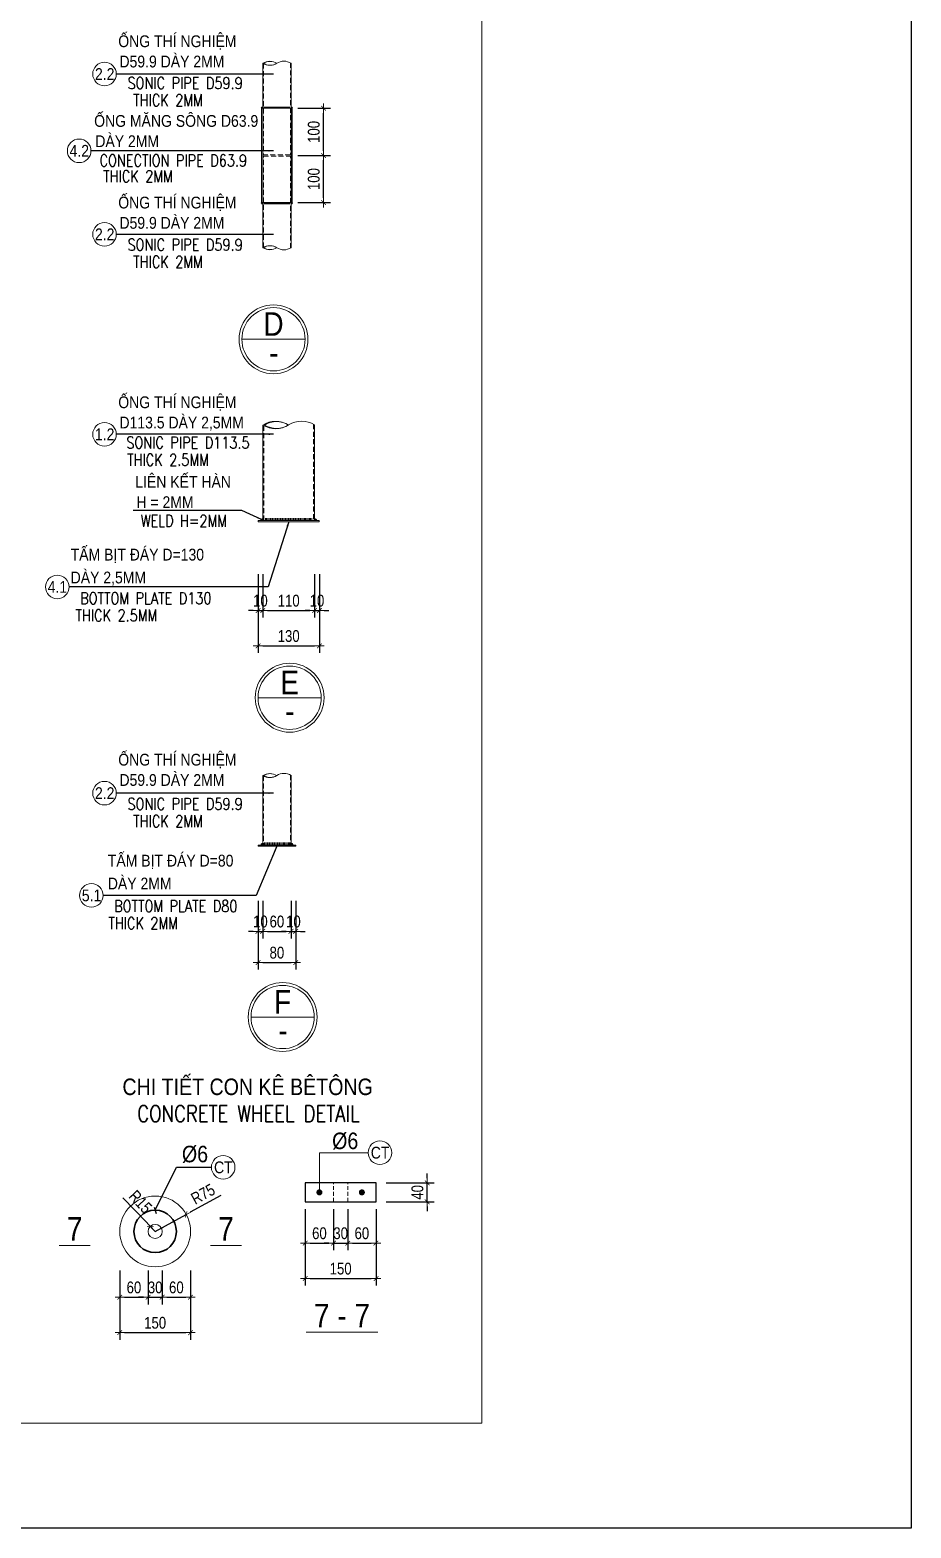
# Model space of a CAD drawing. Header units: millimetres. Extents: x -2123450 to -961021, y -260876 to 649159.
# Drawn here: x -1600025 to -1571995, y 211502 to 259140 of the extents above; entities that cross this region are included whole.
import ezdxf
from ezdxf.enums import TextEntityAlignment as Align

# ---------------------------------------------------------------- set-up
doc = ezdxf.new("R2010")
doc.units = ezdxf.units.MM
doc.header["$LTSCALE"] = 1000
doc.header["$MEASUREMENT"] = 0
doc.header["$PDMODE"] = 66
doc.linetypes.add('HIDDEN', pattern=[0.375, 0.25, -0.125])
doc.linetypes.add('HIDDEN2', pattern=[4.7625, 3.175, -1.5875])
doc.layers.get('DEFPOINTS').update_dxf_attribs({"linetype": 'CONTINUOUS'})
doc.layers.add('03BORER', color=3, linetype='CONTINUOUS')
doc.layers.add('TEXT', color=7, linetype='CONTINUOUS')
for name, color, linetype, lineweight in [('NDC_S_BREAK-LINE', 1, 'CONTINUOUS', 15), ('NDC_S_CONTINUOUS', 3, 'CONTINUOUS', 20), ('NDC_S_DIM', 1, 'CONTINUOUS', 9), ('NDC_S_FOUNDATION NAME', 7, 'CONTINUOUS', 20), ('NDC_S_HATCH MATERIAL', 8, 'CONTINUOUS', 13), ('NDC_S_HIDDEN', 9, 'HIDDEN2', 20), ('NDC_S_LEADER', 1, 'CONTINUOUS', 9), ('NDC_S_REBAR', 4, 'CONTINUOUS', 35), ('NDC_S_REBAR NO.', 7, 'CONTINUOUS', 20), ('NDC_S_REBAR NO. BOX', 1, 'CONTINUOUS', 9), ('NDC_S_REBAR SECTION', 6, 'CONTINUOUS', 25), ('NDC_S_VN TITLE', 6, 'CONTINUOUS', 9)]:
    doc.layers.add(name, color=color, linetype=linetype, lineweight=lineweight)
doc.styles.add('NDC_ARIAL', font='arial.ttf', dxfattribs={"width": 0.8})
doc.styles.get("Standard").update_dxf_attribs({"font": 'romans.shx', "bigfont": 'vns.shx'})
doc.dimstyles.new('NDC_1-150(10)', dxfattribs={"dimscale": 150, "dimtxt": 2.5, "dimasz": 1, "dimexe": 1.5, "dimexo": 0, "dimgap": 0.8, "dimtad": 1, "dimdec": 0, "dimlfac": 0.066667, "dimdsep": 46, "dimtxsty": 'NDC_ARIAL', "dimblk": 'DIMMARK', "dimcen": 49999.938995, "dimdle": 1.5, "dimclrd": 1, "dimclre": 1, "dimclrt": 3, "dimadec": 0, "dimazin": 0, "dimtfac": 1, "dimtdec": 0, "dimtix": 1, "dimtmove": 2, "dimatfit": 3, "dimfxl": 1, "dimarcsym": 0})

# ---------------------------------------------------------------- blocks, each defined once
blk = doc.blocks.new('*U2055')
at = {"layer": 'NDC_S_HATCH MATERIAL'}
blk.add_line((0, 23), (0, -23), dxfattribs=at)
blk = doc.blocks.new('*U2049')
at = {"layer": 'NDC_S_HATCH MATERIAL', "color": 0, "linetype": 'ByBlock', "lineweight": -2, "transparency": 16777216}
for p in [(0, 0), (22, 0), (44, 0), (65, 0), (87, 0), (109, 0), (131, 0), (153, 0), (175, 0), (196, 0), (218, 0), (240, 0), (262, 0), (284, 0), (305, 0), (327, 0), (349, 0), (371, 0), (393, 0), (415, 0), (436, 0), (458, 0), (480, 0), (502, 0), (524, 0), (545, 0), (567, 0), (589, 0), (611, 0), (633, 0), (655, 0), (676, 0), (698, 0), (720, 0), (742, 0), (764, 0), (785, 0), (807, 0)]:
    blk.add_blockref('*U2055', p, dxfattribs=at)
blk = doc.blocks.new('*U2057')
at = {"layer": 'NDC_S_HATCH MATERIAL'}
blk.add_line((0, 23), (0, -23), dxfattribs=at)
blk = doc.blocks.new('*U2056')
at = {"layer": 'NDC_S_HATCH MATERIAL', "color": 0, "linetype": 'ByBlock', "lineweight": -2, "transparency": 16777216}
for p in [(0, 0), (22, 0), (44, 0), (65, 0), (87, 0), (109, 0), (131, 0), (153, 0), (175, 0), (196, 0), (218, 0), (240, 0), (262, 0), (284, 0), (305, 0), (327, 0), (349, 0), (371, 0), (393, 0), (415, 0), (436, 0), (458, 0), (480, 0), (502, 0), (524, 0), (545, 0), (567, 0), (589, 0), (611, 0), (633, 0), (655, 0), (676, 0), (698, 0), (720, 0), (742, 0), (764, 0), (785, 0), (807, 0)]:
    blk.add_blockref('*U2057', p, dxfattribs=at)
blk = doc.blocks.new('DIMMARK')
at = {"layer": 'NDC_S_DIM', "color": 1}
blk.add_line((-1.5, 0), (1, 0), dxfattribs=at)
at = {"layer": 'NDC_S_DIM', "color": 2, "const_width": 0.15}
blk.add_lwpolyline([(-0.5, -0.5), (0.5, 0.5)], dxfattribs=at)
blk = doc.blocks.new('*D2114')
at = {"layer": 'DEFPOINTS', "color": 0, "transparency": 16777216}
for p in [(-1591507, 255148), (-1590684, 255148), (-1591507, 253648)]:
    blk.add_point(p, dxfattribs=at)
at = {"layer": 'NDC_S_DIM', "color": 1, "lineweight": -2, "transparency": 16777216}
for p, q in [((-1591507, 255148), (-1590459, 255148)), ((-1590684, 253798), (-1590684, 254998)), ((-1591507, 253648), (-1590459, 253648))]:
    blk.add_line(p, q, dxfattribs=at)
at = {"layer": 'NDC_S_DIM', "color": 1, "lineweight": -2, "transparency": 16777216, "xscale": 150, "yscale": 150, "zscale": 150}
for p, rotation in [((-1590684, 255148), 90), ((-1590684, 253648), 270)]:
    blk.add_blockref('DIMMARK', p, dxfattribs=dict(at, rotation=rotation))
at = {"layer": 'NDC_S_DIM', "color": 3, "transparency": 16777216, "insert": (-1590995, 254398), "char_height": 375, "attachment_point": 5, "rotation": 90, "style": 'NDC_ARIAL'}
blk.add_mtext('100', dxfattribs=at)
blk = doc.blocks.new('*D2115')
at = {"layer": 'DEFPOINTS', "color": 0, "transparency": 16777216}
for p in [(-1591507, 256648), (-1590684, 256648), (-1591507, 255148)]:
    blk.add_point(p, dxfattribs=at)
at = {"layer": 'NDC_S_DIM', "color": 1, "lineweight": -2, "transparency": 16777216}
for p, q in [((-1591507, 256648), (-1590459, 256648)), ((-1590684, 255298), (-1590684, 256498)), ((-1591507, 255148), (-1590459, 255148))]:
    blk.add_line(p, q, dxfattribs=at)
at = {"layer": 'NDC_S_DIM', "color": 1, "lineweight": -2, "transparency": 16777216, "xscale": 150, "yscale": 150, "zscale": 150}
for p, rotation in [((-1590684, 256648), 90), ((-1590684, 255148), 270)]:
    blk.add_blockref('DIMMARK', p, dxfattribs=dict(at, rotation=rotation))
at = {"layer": 'NDC_S_DIM', "color": 3, "transparency": 16777216, "insert": (-1590995, 255898), "char_height": 375, "attachment_point": 5, "rotation": 90, "style": 'NDC_ARIAL'}
blk.add_mtext('100', dxfattribs=at)
blk = doc.blocks.new('*U2059')
at = {"layer": 'NDC_S_HATCH MATERIAL'}
blk.add_line((0, 42), (0, -42), dxfattribs=at)
blk = doc.blocks.new('*U2058')
at = {"layer": 'NDC_S_HATCH MATERIAL', "color": 0, "linetype": 'ByBlock', "lineweight": -2, "transparency": 16777216}
for p in [(0, 0), (40, 0), (80, 0), (120, 0), (160, 0), (200, 0), (240, 0), (280, 0), (320, 0), (360, 0), (400, 0), (440, 0), (480, 0), (520, 0), (560, 0), (600, 0), (640, 0), (680, 0), (720, 0), (760, 0), (800, 0), (840, 0), (880, 0), (920, 0), (960, 0), (1000, 0), (1040, 0), (1080, 0), (1120, 0), (1160, 0), (1200, 0), (1240, 0), (1280, 0), (1320, 0), (1360, 0), (1400, 0), (1440, 0), (1480, 0)]:
    blk.add_blockref('*U2059', p, dxfattribs=at)
blk = doc.blocks.new('*D2116')
at = {"layer": 'DEFPOINTS', "color": 0, "transparency": 16777216}
for p in [(-1592769, 241830), (-1592619, 241830), (-1592619, 240679)]:
    blk.add_point(p, dxfattribs=at)
at = {"layer": 'NDC_S_DIM', "color": 1, "lineweight": -2, "transparency": 16777216}
for p, q in [((-1592769, 241830), (-1592769, 240454)), ((-1592619, 241830), (-1592619, 240454)), ((-1592919, 240679), (-1593069, 240679)), ((-1592769, 240679), (-1592619, 240679)), ((-1592469, 240679), (-1592319, 240679))]:
    blk.add_line(p, q, dxfattribs=at)
at = {"layer": 'NDC_S_DIM', "color": 1, "lineweight": -2, "transparency": 16777216, "xscale": 150, "yscale": 150, "zscale": 150}
blk.add_blockref('DIMMARK', (-1592769, 240679), dxfattribs=at)
at = {"layer": 'NDC_S_DIM', "color": 1, "lineweight": -2, "transparency": 16777216, "xscale": 150, "yscale": 150, "zscale": 150, "rotation": 180}
blk.add_blockref('DIMMARK', (-1592619, 240679), dxfattribs=at)
at = {"layer": 'NDC_S_DIM', "color": 3, "transparency": 16777216, "insert": (-1592694, 240990), "char_height": 375, "attachment_point": 5, "style": 'NDC_ARIAL'}
blk.add_mtext('10', dxfattribs=at)
blk = doc.blocks.new('*D2117')
at = {"layer": 'DEFPOINTS', "color": 0, "transparency": 16777216}
for p in [(-1592619, 241830), (-1590969, 241830), (-1590969, 240679)]:
    blk.add_point(p, dxfattribs=at)
at = {"layer": 'NDC_S_DIM', "color": 1, "lineweight": -2, "transparency": 16777216}
for p, q in [((-1592619, 241830), (-1592619, 240454)), ((-1590969, 241830), (-1590969, 240454)), ((-1592469, 240679), (-1591119, 240679))]:
    blk.add_line(p, q, dxfattribs=at)
at = {"layer": 'NDC_S_DIM', "color": 1, "lineweight": -2, "transparency": 16777216, "xscale": 150, "yscale": 150, "zscale": 150, "rotation": 180}
blk.add_blockref('DIMMARK', (-1592619, 240679), dxfattribs=at)
at = {"layer": 'NDC_S_DIM', "color": 1, "lineweight": -2, "transparency": 16777216, "xscale": 150, "yscale": 150, "zscale": 150}
blk.add_blockref('DIMMARK', (-1590969, 240679), dxfattribs=at)
at = {"layer": 'NDC_S_DIM', "color": 3, "transparency": 16777216, "insert": (-1591794, 240990), "char_height": 375, "attachment_point": 5, "style": 'NDC_ARIAL'}
blk.add_mtext('110', dxfattribs=at)
blk = doc.blocks.new('*D2118')
at = {"layer": 'DEFPOINTS', "color": 0, "transparency": 16777216}
for p in [(-1590969, 241830), (-1590819, 241830), (-1590819, 240679)]:
    blk.add_point(p, dxfattribs=at)
at = {"layer": 'NDC_S_DIM', "color": 1, "lineweight": -2, "transparency": 16777216}
for p, q in [((-1590969, 241830), (-1590969, 240454)), ((-1590819, 241830), (-1590819, 240454)), ((-1591119, 240679), (-1591269, 240679)), ((-1590969, 240679), (-1590819, 240679)), ((-1590669, 240679), (-1590519, 240679))]:
    blk.add_line(p, q, dxfattribs=at)
at = {"layer": 'NDC_S_DIM', "color": 1, "lineweight": -2, "transparency": 16777216, "xscale": 150, "yscale": 150, "zscale": 150}
blk.add_blockref('DIMMARK', (-1590969, 240679), dxfattribs=at)
at = {"layer": 'NDC_S_DIM', "color": 1, "lineweight": -2, "transparency": 16777216, "xscale": 150, "yscale": 150, "zscale": 150, "rotation": 180}
blk.add_blockref('DIMMARK', (-1590819, 240679), dxfattribs=at)
at = {"layer": 'NDC_S_DIM', "color": 3, "transparency": 16777216, "insert": (-1590894, 240990), "char_height": 375, "attachment_point": 5, "style": 'NDC_ARIAL'}
blk.add_mtext('10', dxfattribs=at)
blk = doc.blocks.new('*D2119')
at = {"layer": 'DEFPOINTS', "color": 0, "transparency": 16777216}
for p in [(-1592769, 241830), (-1590819, 241830), (-1590819, 239554)]:
    blk.add_point(p, dxfattribs=at)
at = {"layer": 'NDC_S_DIM', "color": 1, "lineweight": -2, "transparency": 16777216}
for p, q in [((-1592769, 241830), (-1592769, 239329)), ((-1590819, 241830), (-1590819, 239329)), ((-1592619, 239554), (-1590969, 239554))]:
    blk.add_line(p, q, dxfattribs=at)
at = {"layer": 'NDC_S_DIM', "color": 1, "lineweight": -2, "transparency": 16777216, "xscale": 150, "yscale": 150, "zscale": 150, "rotation": 180}
blk.add_blockref('DIMMARK', (-1592769, 239554), dxfattribs=at)
at = {"layer": 'NDC_S_DIM', "color": 1, "lineweight": -2, "transparency": 16777216, "xscale": 150, "yscale": 150, "zscale": 150}
blk.add_blockref('DIMMARK', (-1590819, 239554), dxfattribs=at)
at = {"layer": 'NDC_S_DIM', "color": 3, "transparency": 16777216, "insert": (-1591794, 239866), "char_height": 375, "attachment_point": 5, "style": 'NDC_ARIAL'}
blk.add_mtext('130', dxfattribs=at)
blk = doc.blocks.new('*U2061')
at = {"layer": 'NDC_S_HATCH MATERIAL'}
blk.add_line((0, 42), (0, -42), dxfattribs=at)
blk = doc.blocks.new('*U2060')
at = {"layer": 'NDC_S_HATCH MATERIAL', "color": 0, "linetype": 'ByBlock', "lineweight": -2, "transparency": 16777216}
for p in [(0, 0), (40, 0), (80, 0), (120, 0), (160, 0), (200, 0), (240, 0), (280, 0), (320, 0), (360, 0), (400, 0), (440, 0), (480, 0), (520, 0), (560, 0), (600, 0), (640, 0), (680, 0), (720, 0), (760, 0), (800, 0)]:
    blk.add_blockref('*U2061', p, dxfattribs=at)
blk = doc.blocks.new('*D2093')
at = {"layer": 'DEFPOINTS', "color": 0, "transparency": 16777216}
for p in [(-1592769, 231450), (-1592619, 231450), (-1592619, 230475)]:
    blk.add_point(p, dxfattribs=at)
at = {"layer": 'NDC_S_DIM', "color": 1, "lineweight": -2, "transparency": 16777216}
for p, q in [((-1592769, 231450), (-1592769, 230250)), ((-1592619, 231450), (-1592619, 230250)), ((-1592919, 230475), (-1593069, 230475)), ((-1592769, 230475), (-1592619, 230475)), ((-1592469, 230475), (-1592319, 230475))]:
    blk.add_line(p, q, dxfattribs=at)
at = {"layer": 'NDC_S_DIM', "color": 1, "lineweight": -2, "transparency": 16777216, "xscale": 150, "yscale": 150, "zscale": 150}
blk.add_blockref('DIMMARK', (-1592769, 230475), dxfattribs=at)
at = {"layer": 'NDC_S_DIM', "color": 1, "lineweight": -2, "transparency": 16777216, "xscale": 150, "yscale": 150, "zscale": 150, "rotation": 180}
blk.add_blockref('DIMMARK', (-1592619, 230475), dxfattribs=at)
at = {"layer": 'NDC_S_DIM', "color": 3, "transparency": 16777216, "insert": (-1592694, 230786), "char_height": 375, "attachment_point": 5, "style": 'NDC_ARIAL'}
blk.add_mtext('10', dxfattribs=at)
blk = doc.blocks.new('*D2094')
at = {"layer": 'DEFPOINTS', "color": 0, "transparency": 16777216}
for p in [(-1592619, 231450), (-1591719, 231450), (-1591719, 230475)]:
    blk.add_point(p, dxfattribs=at)
at = {"layer": 'NDC_S_DIM', "color": 1, "lineweight": -2, "transparency": 16777216}
for p, q in [((-1592619, 231450), (-1592619, 230250)), ((-1591719, 231450), (-1591719, 230250)), ((-1592469, 230475), (-1591869, 230475))]:
    blk.add_line(p, q, dxfattribs=at)
at = {"layer": 'NDC_S_DIM', "color": 1, "lineweight": -2, "transparency": 16777216, "xscale": 150, "yscale": 150, "zscale": 150, "rotation": 180}
blk.add_blockref('DIMMARK', (-1592619, 230475), dxfattribs=at)
at = {"layer": 'NDC_S_DIM', "color": 1, "lineweight": -2, "transparency": 16777216, "xscale": 150, "yscale": 150, "zscale": 150}
blk.add_blockref('DIMMARK', (-1591719, 230475), dxfattribs=at)
at = {"layer": 'NDC_S_DIM', "color": 3, "transparency": 16777216, "insert": (-1592169, 230786), "char_height": 375, "attachment_point": 5, "style": 'NDC_ARIAL'}
blk.add_mtext('60', dxfattribs=at)
blk = doc.blocks.new('*D2095')
at = {"layer": 'DEFPOINTS', "color": 0, "transparency": 16777216}
for p in [(-1591719, 231450), (-1591569, 231450), (-1591569, 230475)]:
    blk.add_point(p, dxfattribs=at)
at = {"layer": 'NDC_S_DIM', "color": 1, "lineweight": -2, "transparency": 16777216}
for p, q in [((-1591719, 231450), (-1591719, 230250)), ((-1591569, 231450), (-1591569, 230250)), ((-1591869, 230475), (-1592019, 230475)), ((-1591719, 230475), (-1591569, 230475)), ((-1591419, 230475), (-1591269, 230475))]:
    blk.add_line(p, q, dxfattribs=at)
at = {"layer": 'NDC_S_DIM', "color": 1, "lineweight": -2, "transparency": 16777216, "xscale": 150, "yscale": 150, "zscale": 150}
blk.add_blockref('DIMMARK', (-1591719, 230475), dxfattribs=at)
at = {"layer": 'NDC_S_DIM', "color": 1, "lineweight": -2, "transparency": 16777216, "xscale": 150, "yscale": 150, "zscale": 150, "rotation": 180}
blk.add_blockref('DIMMARK', (-1591569, 230475), dxfattribs=at)
at = {"layer": 'NDC_S_DIM', "color": 3, "transparency": 16777216, "insert": (-1591644, 230786), "char_height": 375, "attachment_point": 5, "style": 'NDC_ARIAL'}
blk.add_mtext('10', dxfattribs=at)
blk = doc.blocks.new('*D2096')
at = {"layer": 'DEFPOINTS', "color": 0, "transparency": 16777216}
for p in [(-1592769, 231450), (-1591569, 231450), (-1591569, 229484)]:
    blk.add_point(p, dxfattribs=at)
at = {"layer": 'NDC_S_DIM', "color": 1, "lineweight": -2, "transparency": 16777216}
for p, q in [((-1592769, 231450), (-1592769, 229259)), ((-1591569, 231450), (-1591569, 229259)), ((-1592619, 229484), (-1591719, 229484))]:
    blk.add_line(p, q, dxfattribs=at)
at = {"layer": 'NDC_S_DIM', "color": 1, "lineweight": -2, "transparency": 16777216, "xscale": 150, "yscale": 150, "zscale": 150, "rotation": 180}
blk.add_blockref('DIMMARK', (-1592769, 229484), dxfattribs=at)
at = {"layer": 'NDC_S_DIM', "color": 1, "lineweight": -2, "transparency": 16777216, "xscale": 150, "yscale": 150, "zscale": 150}
blk.add_blockref('DIMMARK', (-1591569, 229484), dxfattribs=at)
at = {"layer": 'NDC_S_DIM', "color": 3, "transparency": 16777216, "insert": (-1592169, 229796), "char_height": 375, "attachment_point": 5, "style": 'NDC_ARIAL'}
blk.add_mtext('80', dxfattribs=at)
blk = doc.blocks.new('CON KE')
at = {"layer": 'NDC_S_CONTINUOUS'}
for radius in [225, 45]:
    blk.add_circle((-285322.3, 378613.7), radius, dxfattribs=at)
blk = doc.blocks.new('*D2097')
at = {"layer": 'DEFPOINTS', "color": 0, "transparency": 16777216}
for p in [(-1591266, 221645), (-1590366, 221645), (-1590366, 220562)]:
    blk.add_point(p, dxfattribs=at)
at = {"layer": 'NDC_S_DIM', "color": 1, "lineweight": -2, "transparency": 16777216}
for p, q in [((-1591266, 221645), (-1591266, 220337)), ((-1590366, 221645), (-1590366, 220337)), ((-1591116, 220562), (-1590516, 220562))]:
    blk.add_line(p, q, dxfattribs=at)
at = {"layer": 'NDC_S_DIM', "color": 1, "lineweight": -2, "transparency": 16777216, "xscale": 150, "yscale": 150, "zscale": 150, "rotation": 180}
blk.add_blockref('DIMMARK', (-1591266, 220562), dxfattribs=at)
at = {"layer": 'NDC_S_DIM', "color": 1, "lineweight": -2, "transparency": 16777216, "xscale": 150, "yscale": 150, "zscale": 150}
blk.add_blockref('DIMMARK', (-1590366, 220562), dxfattribs=at)
at = {"layer": 'NDC_S_DIM', "color": 3, "transparency": 16777216, "insert": (-1590816, 220874), "char_height": 375, "attachment_point": 5, "style": 'NDC_ARIAL'}
blk.add_mtext('60', dxfattribs=at)
blk = doc.blocks.new('*D2098')
at = {"layer": 'DEFPOINTS', "color": 0, "transparency": 16777216}
for p in [(-1590366, 221645), (-1589916, 221645), (-1589916, 220562)]:
    blk.add_point(p, dxfattribs=at)
at = {"layer": 'NDC_S_DIM', "color": 1, "lineweight": -2, "transparency": 16777216}
for p, q in [((-1590366, 221645), (-1590366, 220337)), ((-1589916, 221645), (-1589916, 220337)), ((-1590516, 220562), (-1590666, 220562)), ((-1590366, 220562), (-1589916, 220562)), ((-1589766, 220562), (-1589616, 220562))]:
    blk.add_line(p, q, dxfattribs=at)
at = {"layer": 'NDC_S_DIM', "color": 1, "lineweight": -2, "transparency": 16777216, "xscale": 150, "yscale": 150, "zscale": 150}
blk.add_blockref('DIMMARK', (-1590366, 220562), dxfattribs=at)
at = {"layer": 'NDC_S_DIM', "color": 1, "lineweight": -2, "transparency": 16777216, "xscale": 150, "yscale": 150, "zscale": 150, "rotation": 180}
blk.add_blockref('DIMMARK', (-1589916, 220562), dxfattribs=at)
at = {"layer": 'NDC_S_DIM', "color": 3, "transparency": 16777216, "insert": (-1590141, 220874), "char_height": 375, "attachment_point": 5, "style": 'NDC_ARIAL'}
blk.add_mtext('30', dxfattribs=at)
blk = doc.blocks.new('*D2099')
at = {"layer": 'DEFPOINTS', "color": 0, "transparency": 16777216}
for p in [(-1589916, 221645), (-1589016, 221645), (-1589016, 220562)]:
    blk.add_point(p, dxfattribs=at)
at = {"layer": 'NDC_S_DIM', "color": 1, "lineweight": -2, "transparency": 16777216}
for p, q in [((-1589916, 221645), (-1589916, 220337)), ((-1589016, 221645), (-1589016, 220337)), ((-1589766, 220562), (-1589166, 220562))]:
    blk.add_line(p, q, dxfattribs=at)
at = {"layer": 'NDC_S_DIM', "color": 1, "lineweight": -2, "transparency": 16777216, "xscale": 150, "yscale": 150, "zscale": 150, "rotation": 180}
blk.add_blockref('DIMMARK', (-1589916, 220562), dxfattribs=at)
at = {"layer": 'NDC_S_DIM', "color": 1, "lineweight": -2, "transparency": 16777216, "xscale": 150, "yscale": 150, "zscale": 150}
blk.add_blockref('DIMMARK', (-1589016, 220562), dxfattribs=at)
at = {"layer": 'NDC_S_DIM', "color": 3, "transparency": 16777216, "insert": (-1589466, 220874), "char_height": 375, "attachment_point": 5, "style": 'NDC_ARIAL'}
blk.add_mtext('60', dxfattribs=at)
blk = doc.blocks.new('*D2100')
at = {"layer": 'DEFPOINTS', "color": 0, "transparency": 16777216}
for p in [(-1591266, 221645), (-1589016, 221645), (-1589016, 219437)]:
    blk.add_point(p, dxfattribs=at)
at = {"layer": 'NDC_S_DIM', "color": 1, "lineweight": -2, "transparency": 16777216}
for p, q in [((-1591266, 221645), (-1591266, 219212)), ((-1589016, 221645), (-1589016, 219212)), ((-1591116, 219437), (-1589166, 219437))]:
    blk.add_line(p, q, dxfattribs=at)
at = {"layer": 'NDC_S_DIM', "color": 1, "lineweight": -2, "transparency": 16777216, "xscale": 150, "yscale": 150, "zscale": 150, "rotation": 180}
blk.add_blockref('DIMMARK', (-1591266, 219437), dxfattribs=at)
at = {"layer": 'NDC_S_DIM', "color": 1, "lineweight": -2, "transparency": 16777216, "xscale": 150, "yscale": 150, "zscale": 150}
blk.add_blockref('DIMMARK', (-1589016, 219437), dxfattribs=at)
at = {"layer": 'NDC_S_DIM', "color": 3, "transparency": 16777216, "insert": (-1590141, 219749), "char_height": 375, "attachment_point": 5, "style": 'NDC_ARIAL'}
blk.add_mtext('150', dxfattribs=at)
blk = doc.blocks.new('*D2101')
at = {"layer": 'DEFPOINTS', "color": 0, "transparency": 16777216}
for p in [(-1588696, 222476), (-1587386, 222476), (-1588696, 221876)]:
    blk.add_point(p, dxfattribs=at)
at = {"layer": 'NDC_S_DIM', "color": 1, "lineweight": -2, "transparency": 16777216}
for p, q in [((-1588696, 222476), (-1587161, 222476)), ((-1587386, 222626), (-1587386, 222776)), ((-1587386, 221876), (-1587386, 222476)), ((-1588696, 221876), (-1587161, 221876)), ((-1587386, 221726), (-1587386, 221576))]:
    blk.add_line(p, q, dxfattribs=at)
at = {"layer": 'NDC_S_DIM', "color": 1, "lineweight": -2, "transparency": 16777216, "xscale": 150, "yscale": 150, "zscale": 150}
for p, rotation in [((-1587386, 222476), 270), ((-1587386, 221876), 90)]:
    blk.add_blockref('DIMMARK', p, dxfattribs=dict(at, rotation=rotation))
at = {"layer": 'NDC_S_DIM', "color": 3, "transparency": 16777216, "insert": (-1587697, 222176), "char_height": 375, "attachment_point": 5, "rotation": 90, "style": 'NDC_ARIAL'}
blk.add_mtext('40', dxfattribs=at)
blk = doc.blocks.new('*D2102')
at = {"layer": 'DEFPOINTS', "color": 0, "transparency": 16777216}
for p in [(-1597167, 219693), (-1596267, 219693), (-1596267, 218840)]:
    blk.add_point(p, dxfattribs=at)
at = {"layer": 'NDC_S_DIM', "color": 1, "lineweight": -2, "transparency": 16777216}
for p, q in [((-1597167, 219693), (-1597167, 218615)), ((-1596267, 219693), (-1596267, 218615)), ((-1597017, 218840), (-1596417, 218840))]:
    blk.add_line(p, q, dxfattribs=at)
at = {"layer": 'NDC_S_DIM', "color": 1, "lineweight": -2, "transparency": 16777216, "xscale": 150, "yscale": 150, "zscale": 150, "rotation": 180}
blk.add_blockref('DIMMARK', (-1597167, 218840), dxfattribs=at)
at = {"layer": 'NDC_S_DIM', "color": 1, "lineweight": -2, "transparency": 16777216, "xscale": 150, "yscale": 150, "zscale": 150}
blk.add_blockref('DIMMARK', (-1596267, 218840), dxfattribs=at)
at = {"layer": 'NDC_S_DIM', "color": 3, "transparency": 16777216, "insert": (-1596717, 219151), "char_height": 375, "attachment_point": 5, "style": 'NDC_ARIAL'}
blk.add_mtext('60', dxfattribs=at)
blk = doc.blocks.new('*D2103')
at = {"layer": 'DEFPOINTS', "color": 0, "transparency": 16777216}
for p in [(-1596267, 219693), (-1595817, 219693), (-1595817, 218840)]:
    blk.add_point(p, dxfattribs=at)
at = {"layer": 'NDC_S_DIM', "color": 1, "lineweight": -2, "transparency": 16777216}
for p, q in [((-1596267, 219693), (-1596267, 218615)), ((-1595817, 219693), (-1595817, 218615)), ((-1596417, 218840), (-1596567, 218840)), ((-1596267, 218840), (-1595817, 218840)), ((-1595667, 218840), (-1595517, 218840))]:
    blk.add_line(p, q, dxfattribs=at)
at = {"layer": 'NDC_S_DIM', "color": 1, "lineweight": -2, "transparency": 16777216, "xscale": 150, "yscale": 150, "zscale": 150}
blk.add_blockref('DIMMARK', (-1596267, 218840), dxfattribs=at)
at = {"layer": 'NDC_S_DIM', "color": 1, "lineweight": -2, "transparency": 16777216, "xscale": 150, "yscale": 150, "zscale": 150, "rotation": 180}
blk.add_blockref('DIMMARK', (-1595817, 218840), dxfattribs=at)
at = {"layer": 'NDC_S_DIM', "color": 3, "transparency": 16777216, "insert": (-1596042, 219151), "char_height": 375, "attachment_point": 5, "style": 'NDC_ARIAL'}
blk.add_mtext('30', dxfattribs=at)
blk = doc.blocks.new('*D2104')
at = {"layer": 'DEFPOINTS', "color": 0, "transparency": 16777216}
for p in [(-1595817, 219693), (-1594917, 219693), (-1594917, 218840)]:
    blk.add_point(p, dxfattribs=at)
at = {"layer": 'NDC_S_DIM', "color": 1, "lineweight": -2, "transparency": 16777216}
for p, q in [((-1595817, 219693), (-1595817, 218615)), ((-1594917, 219693), (-1594917, 218615)), ((-1595667, 218840), (-1595067, 218840))]:
    blk.add_line(p, q, dxfattribs=at)
at = {"layer": 'NDC_S_DIM', "color": 1, "lineweight": -2, "transparency": 16777216, "xscale": 150, "yscale": 150, "zscale": 150, "rotation": 180}
blk.add_blockref('DIMMARK', (-1595817, 218840), dxfattribs=at)
at = {"layer": 'NDC_S_DIM', "color": 1, "lineweight": -2, "transparency": 16777216, "xscale": 150, "yscale": 150, "zscale": 150}
blk.add_blockref('DIMMARK', (-1594917, 218840), dxfattribs=at)
at = {"layer": 'NDC_S_DIM', "color": 3, "transparency": 16777216, "insert": (-1595367, 219151), "char_height": 375, "attachment_point": 5, "style": 'NDC_ARIAL'}
blk.add_mtext('60', dxfattribs=at)
blk = doc.blocks.new('*D2105')
at = {"layer": 'DEFPOINTS', "color": 0, "transparency": 16777216}
for p in [(-1597167, 219693), (-1594917, 219693), (-1594917, 217715)]:
    blk.add_point(p, dxfattribs=at)
at = {"layer": 'NDC_S_DIM', "color": 1, "lineweight": -2, "transparency": 16777216}
for p, q in [((-1597167, 219693), (-1597167, 217490)), ((-1594917, 219693), (-1594917, 217490)), ((-1597017, 217715), (-1595067, 217715))]:
    blk.add_line(p, q, dxfattribs=at)
at = {"layer": 'NDC_S_DIM', "color": 1, "lineweight": -2, "transparency": 16777216, "xscale": 150, "yscale": 150, "zscale": 150, "rotation": 180}
blk.add_blockref('DIMMARK', (-1597167, 217715), dxfattribs=at)
at = {"layer": 'NDC_S_DIM', "color": 1, "lineweight": -2, "transparency": 16777216, "xscale": 150, "yscale": 150, "zscale": 150}
blk.add_blockref('DIMMARK', (-1594917, 217715), dxfattribs=at)
at = {"layer": 'NDC_S_DIM', "color": 3, "transparency": 16777216, "insert": (-1596042, 218026), "char_height": 375, "attachment_point": 5, "style": 'NDC_ARIAL'}
blk.add_mtext('150', dxfattribs=at)
blk = doc.blocks.new('*D2106')
at = {"layer": 'DEFPOINTS', "color": 0, "transparency": 16777216}
for p in [(-1595055, 221474), (-1596042, 220934)]:
    blk.add_point(p, dxfattribs=at)
at = {"layer": 'NDC_S_DIM', "color": 1, "lineweight": -2, "transparency": 16777216}
for p, q in [((-1593950, 222079), (-1594923, 221546)), ((-1596042, 220934), (-1595055, 221474))]:
    blk.add_line(p, q, dxfattribs=at)
at = {"layer": 'NDC_S_DIM', "color": 1, "lineweight": -2, "transparency": 16777216, "xscale": 150, "yscale": 150, "zscale": 150, "rotation": 208.7025929309457}
blk.add_blockref('DIMMARK', (-1595055, 221474), dxfattribs=at)
at = {"layer": 'NDC_S_DIM', "color": 3, "transparency": 16777216, "insert": (-1594520, 222121), "char_height": 375, "attachment_point": 5, "rotation": 28.7026, "style": 'NDC_ARIAL'}
blk.add_mtext('R75', dxfattribs=at)
blk = doc.blocks.new('*D2107')
at = {"layer": 'DEFPOINTS', "color": 0, "transparency": 16777216}
for p in [(-1596197, 221097), (-1596042, 220934)]:
    blk.add_point(p, dxfattribs=at)
at = {"layer": 'NDC_S_DIM', "color": 1, "lineweight": -2, "transparency": 16777216}
for p, q in [((-1597066, 222007), (-1596301, 221205)), ((-1596042, 220934), (-1596197, 221097))]:
    blk.add_line(p, q, dxfattribs=at)
at = {"layer": 'NDC_S_DIM', "color": 1, "lineweight": -2, "transparency": 16777216, "xscale": 150, "yscale": 150, "zscale": 150, "rotation": 313.677053153415}
blk.add_blockref('DIMMARK', (-1596197, 221097), dxfattribs=at)
at = {"layer": 'NDC_S_DIM', "color": 3, "transparency": 16777216, "insert": (-1596510, 221875), "char_height": 375, "attachment_point": 5, "rotation": 313.6771, "style": 'NDC_ARIAL'}
blk.add_mtext('R15', dxfattribs=at)
blk = doc.blocks.new('MC7')
at = {"layer": '03BORER'}
blk.add_lwpolyline([(-277807, 378710), (-275557, 378710), (-275557, 379310), (-277807, 379310)], close=True, dxfattribs=at)
at = {"layer": 'NDC_S_HATCH MATERIAL', "linetype": 'HIDDEN', "ltscale": 0.5}
for p, q in [((-276907, 378710), (-276907, 379310)), ((-276457, 378710), (-276457, 379310))]:
    blk.add_line(p, q, dxfattribs=at)

msp = doc.modelspace()

# ---------------------------------------------------------------- hatches: boundary and pattern name
at = {"layer": 'NDC_S_HATCH MATERIAL'}
for points in [[(-1592619.38, 256685.35), (-1592619.38, 256647.85), (-1592656.88, 256647.85, -0.41421356)], [(-1591719.38, 256685.35), (-1591719.38, 256647.85), (-1591681.88, 256647.85, 0.41421356)], [(-1592619.38, 253610.35), (-1592619.38, 253647.85), (-1592656.88, 253647.85, 0.41421356)], [(-1591719.38, 253610.35), (-1591719.38, 253647.85), (-1591681.88, 253647.85, -0.41421356)], [(-1592619.38, 243590.94, 0.41421356), (-1592674.38, 243535.94), (-1592619.38, 243535.94)], [(-1590969.38, 243590.94), (-1590969.38, 243535.94), (-1590914.38, 243535.94, 0.41421356)], [(-1592619.38, 233269.99, 0.41421356), (-1592674.38, 233214.99), (-1592619.38, 233214.99)], [(-1591719.38, 233269.99), (-1591719.38, 233214.99), (-1591664.38, 233214.99, 0.41421356)]]:
    msp.add_hatch(color=256, dxfattribs=at).paths.add_polyline_path(points)

# ---------------------------------------------------------------- linework, layer by layer
at = {"layer": 'DEFPOINTS'}
msp.add_lwpolyline([(-1698145.34, 300601.64), (-1571995.34, 300601.64), (-1571995.34, 211501.64), (-1698145.34, 211501.64)], close=True, dxfattribs=at)
at = {"layer": 'NDC_S_BREAK-LINE'}
for points in [[(-1591719.38, 258081.76, 0.28897964), (-1592169.86, 258081.76, -0.28597952), (-1592619.38, 258080.14, -0.57255311)], [(-1592619.38, 258080.14, -0.28237272), (-1592171.64, 258080.65, -0.28237272)], [(-1592589.38, 258080.14, -0.28883724), (-1592171.64, 258080.65, -0.12984702)], [(-1592169.86, 258081.76, -0.29182309), (-1592589.38, 258080.14)], [(-1591719.38, 252213.95, -0.28897964), (-1592169.86, 252213.95, 0.28597952), (-1592619.38, 252215.57, 0.57255311)], [(-1592619.38, 252215.57, 0.28237272), (-1592171.64, 252215.06, 0.28237272)], [(-1592169.86, 252213.95, 0.29182309), (-1592589.38, 252215.57)], [(-1592589.38, 252215.57, 0.28883724), (-1592171.64, 252215.06, 0.12984702)], [(-1590969.38, 246579.46, 0.28897964), (-1591795.26, 246579.46, -0.28597952), (-1592619.38, 246576.49, -0.57255311)], [(-1592619.38, 246576.49, -0.28237272), (-1591798.52, 246577.42, -0.28237272)], [(-1592564.38, 246576.49, -0.28883724), (-1591798.52, 246577.42, -0.12984702)], [(-1591795.26, 246579.46, -0.29182309), (-1592564.38, 246576.49)], [(-1591719.38, 235431.83, 0.28897964), (-1592169.86, 235431.83, -0.28597952), (-1592619.38, 235430.21, -0.57255311)], [(-1592619.38, 235430.21, -0.28237272), (-1592171.64, 235430.72, -0.28237272)], [(-1592589.38, 235430.21, -0.28883724), (-1592171.64, 235430.72, -0.12984702)], [(-1592169.86, 235431.83, -0.29182309), (-1592589.38, 235430.21)]]:
    msp.add_lwpolyline(points, format="xyb", dxfattribs=at)
at = {"layer": 'NDC_S_CONTINUOUS'}
for p, q in [((-1585648.12, 294782.92), (-1585648.12, 215275.49)), ((-1585648.12, 294782.92), (-1585648.12, 214839.97)), ((-1592619.38, 258080.14), (-1592619.38, 255168.31)), ((-1591719.38, 258081.76), (-1591719.38, 255168.31)), ((-1592619.38, 252215.57), (-1592619.38, 255127.4)), ((-1591719.38, 252213.95), (-1591719.38, 255127.4)), ((-1592619.38, 246576.49), (-1592619.38, 243535.94)), ((-1590969.38, 246579.46), (-1590969.38, 243535.94)), ((-1592619.38, 235430.21), (-1592619.38, 233214.99)), ((-1591719.38, 235431.83), (-1591719.38, 233214.99)), ((-1621816.35, 214839.97), (-1585648.12, 214839.97))]:
    msp.add_line(p, q, dxfattribs=at)
for points in [[(-1592619.38, 256647.85), (-1592656.88, 256647.85), (-1592656.88, 253647.85), (-1592619.38, 253647.85)], [(-1592619.38, 256647.85), (-1591719.38, 256647.85), (-1591719.38, 253647.85), (-1592619.38, 253647.85)], [(-1591681.88, 256647.85), (-1591719.38, 256647.85), (-1591719.38, 253647.85), (-1591681.88, 253647.85)], [(-1592769.38, 243498.44), (-1590819.38, 243498.44), (-1590819.38, 243535.94), (-1592769.38, 243535.94)], [(-1592769.38, 233184.99), (-1591569.38, 233184.99), (-1591569.38, 233214.99), (-1592769.38, 233214.99)]]:
    msp.add_lwpolyline(points, close=True, dxfattribs=at)
at = {"layer": 'NDC_S_DIM'}
msp.add_lwpolyline([(-1590816.42, 222176.25), (-1590816.42, 223438.22), (-1589266.15, 223438.22)], dxfattribs=at)
at = {"layer": 'NDC_S_HIDDEN', "ltscale": 0.05}
for p, q in [((-1592598.93, 258068.27), (-1592598.93, 255168.31)), ((-1591739.84, 258093.87), (-1591739.84, 255168.31)), ((-1592619.38, 255168.31), (-1591719.38, 255168.31)), ((-1591719.38, 255127.4), (-1592619.38, 255127.4)), ((-1592598.93, 252227.43), (-1592598.93, 255127.4)), ((-1591739.84, 252201.84), (-1591739.84, 255127.4)), ((-1592581.88, 246554.74), (-1592581.88, 243535.94)), ((-1591006.88, 246601.66), (-1591006.88, 243535.94)), ((-1592598.93, 235418.35), (-1592598.93, 233214.99)), ((-1591739.84, 235443.94), (-1591739.84, 233214.99))]:
    msp.add_line(p, q, dxfattribs=at)
at = {"layer": 'NDC_S_LEADER'}
for p, q in [((-1593284.04, 249302.83), (-1591271.57, 249302.83)), ((-1592770.13, 237905.42), (-1590757.66, 237905.42)), ((-1592992.45, 227751.94), (-1590979.98, 227751.94))]:
    msp.add_line(p, q, dxfattribs=at)
for centre, radius in [((-1592277.81, 249302.83), 1096.24), ((-1592277.81, 249302.83), 1006.24), ((-1591763.9, 237905.42), 1096.24), ((-1591763.9, 237905.42), 1006.24), ((-1591986.22, 227751.94), 1096.24), ((-1591986.22, 227751.94), 1006.24)]:
    msp.add_circle(centre, radius, dxfattribs=at)
at = {"layer": 'NDC_S_REBAR'}
msp.add_circle((-1596041.55, 220933.8), 675, dxfattribs=at)
for centre, radius, start, end in [((-1592619.38, 256647.85), 37.5, 90, 180), ((-1591719.38, 256647.85), 37.5, 0, 90), ((-1592619.38, 253647.85), 37.5, 180, 270), ((-1591719.38, 253647.85), 37.5, 270, 0), ((-1592619.38, 243535.94), 55, 90, 180), ((-1590969.38, 243535.94), 55, 0, 90), ((-1592619.38, 233214.99), 55, 90, 180), ((-1591719.38, 233214.99), 55, 0, 90)]:
    msp.add_arc(centre, radius, start, end, dxfattribs=at)
at = {"layer": 'NDC_S_REBAR NO. BOX'}
for centre in [(-1597652.3, 257737.89), (-1598460.18, 255296.05), (-1597652.3, 252640.45), (-1597652.3, 246282), (-1599155.94, 241428.2), (-1597652.3, 234870.16), (-1598070.18, 231619.19), (-1588891.15, 223438.22), (-1593877.2, 222972.54)]:
    msp.add_circle(centre, 375, dxfattribs=at)
at = {"layer": 'NDC_S_REBAR SECTION', "const_width": 96}
for points in [[(-1590774.85, 222152.25, -1), (-1590857.99, 222200.25, -1)], [(-1589507.99, 222152.25, 1), (-1589424.85, 222200.25, 1)]]:
    msp.add_lwpolyline(points, format="xyb", close=True, dxfattribs=at)

# ---------------------------------------------------------------- block references
at = {"layer": 'NDC_S_DIM'}
msp.add_blockref('MC7', (-1313459.25, -156833.75), dxfattribs=at)
at = {"layer": 'NDC_S_HATCH MATERIAL'}
for name, p in [('*U2049', (-1592573.61, 256670.89)), ('*U2056', (-1592573.61, 253624.81))]:
    msp.add_blockref(name, p, dxfattribs=at)
at = {"layer": 'NDC_S_HATCH MATERIAL', "xscale": -1, "rotation": 180}
for name, p in [('*U2058', (-1592535.46, 243578.18)), ('*U2060', (-1592563.92, 233257.23))]:
    msp.add_blockref(name, p, dxfattribs=at)
at = {"layer": 'NDC_S_REBAR SECTION', "xscale": 5, "yscale": 5, "zscale": 5}
msp.add_blockref('CON KE', (-169429.93, -1672134.73), dxfattribs=at)

# ---------------------------------------------------------------- texts
at = {"layer": 'NDC_S_FOUNDATION NAME', "style": 'NDC_ARIAL', "width": 0.85}
for s, p in [('ỐNG THÍ NGHIỆM', (-1597214.95, 258780.96)), ('D59.9 DÀY 2MM', (-1597178.03, 258135.64)), ('ỐNG MĂNG SÔNG D63.9', (-1597982.51, 256246.84)), ('DÀY 2MM', (-1597945.59, 255601.52)), ('ỐNG THÍ NGHIỆM', (-1597214.95, 253650.86)), ('D59.9 DÀY 2MM', (-1597178.03, 253005.55)), ('ỐNG THÍ NGHIỆM', (-1597214.95, 247300.68)), ('D113.5 DÀY 2,5MM', (-1597178.03, 246655.37)), ('LIÊN KẾT HÀN', (-1596674.05, 244768.74)), ('H = 2MM', (-1596637.12, 244123.42)), ('TẤM BỊT ĐÁY D=130', (-1598730.4, 242455.68)), ('DÀY 2,5MM', (-1598730.4, 241727.96)), ('ỐNG THÍ NGHIỆM', (-1597214.95, 235934.57)), ('D59.9 DÀY 2MM', (-1597178.03, 235289.25)), ('TẤM BỊT ĐÁY D=80', (-1597548.01, 232723.93)), ('DÀY 2MM', (-1597548.01, 231996.22))]:
    msp.add_text(s, height=375, dxfattribs=at).set_placement(p, align=Align.MIDDLE_LEFT)
for s, p in [('CHI TIẾT CON KÊ BÊTÔNG', (-1593099.92, 225607.83)), ('%%C6', (-1589996.06, 223814.67)), ('%%C6', (-1594774.41, 223395.3))]:
    msp.add_text(s, height=525, dxfattribs=at).set_placement(p, align=Align.MIDDLE)
at = {"layer": 'NDC_S_REBAR NO.', "style": 'NDC_ARIAL', "width": 0.85}
for s, height, p in [('2.2', 375, (-1597647.08, 257737.89)), ('4.2', 375, (-1598454.96, 255296.05)), ('2.2', 375, (-1597647.08, 252640.45)), ('D', 750, (-1592277.81, 249789.31)), ('-', 750, (-1592269.1, 248882.73)), ('1.2', 375, (-1597647.08, 246282)), ('4.1', 375, (-1599150.72, 241428.2)), ('E', 750, (-1591763.9, 238391.9)), ('-', 750, (-1591755.18, 237485.33)), ('2.2', 375, (-1597647.08, 234870.16)), ('5.1', 375, (-1598064.96, 231619.19)), ('F', 750, (-1591986.22, 228238.43)), ('-', 750, (-1591977.51, 227331.85)), ('CT', 375, (-1588885.93, 223438.22)), ('CT', 375, (-1593871.99, 222972.54))]:
    msp.add_text(s, height=height, dxfattribs=at).set_placement(p, align=Align.MIDDLE_CENTER)
at = {"layer": 'NDC_S_VN TITLE', "style": 'NDC_ARIAL', "width": 0.85}
for s, p in [('%%U 7 ', (-1598600.93, 221015.93)), ('%%U 7 ', (-1593786.29, 221015.93)), ('%%U 7 - 7 ', (-1590097.81, 218255.99))]:
    msp.add_text(s, height=750, dxfattribs=at).set_placement(p, align=Align.MIDDLE)
at = {"layer": 'TEXT', "color": 3, "linetype": 'Continuous', "ltscale": 0.8, "width": 0.8}
for s, height, p in [('SONIC PIPE D59.9', 375, (-1595089.19, 257451.04)), ('THICK 2MM', 375, (-1595634.47, 256906.14)), ('CONECTION PIPE D63.9', 375, (-1595465.5, 254987.34)), ('THICK 2MM', 375, (-1596588.08, 254487.18)), ('SONIC PIPE D59.9', 375, (-1595089.19, 252310.35)), ('THICK 2MM', 375, (-1595634.47, 251765.45)), ('SONIC PIPE D113.5', 375, (-1594998.62, 246016.04)), ('THICK 2.5MM', 375, (-1595634.47, 245471.14)), ('WELD H=2MM', 375, (-1595128.84, 243532.01)), ('BOTTOM PLATE D130', 375, (-1596338.02, 241067.47)), ('THICK 2.5MM', 375, (-1597277.04, 240522.57)), ('SONIC PIPE D59.9', 375, (-1595089.19, 234525.8)), ('THICK 2MM', 375, (-1595634.47, 233980.9)), ('BOTTOM PLATE D80', 375, (-1595385.52, 231279.18)), ('THICK 2MM', 375, (-1596425.94, 230734.28)), ('CONCRETE WHEEL DETAIL', 525, (-1593072.22, 224680.29))]:
    msp.add_text(s, height=height, dxfattribs=at).set_placement(p, align=Align.MIDDLE_CENTER)

# ---------------------------------------------------------------- dimensions: what is measured, and where the dimension line sits
at = {"layer": 'NDC_S_DIM'}
for base, p1, p2, picture, middle in [((-1590683.65, 256647.85), (-1591507.45, 255147.85), (-1591507.45, 256647.85), '*D2115', (-1590995.11, 255897.85)), ((-1590683.65, 255147.85), (-1591507.45, 253647.85), (-1591507.45, 255147.85), '*D2114', (-1590995.11, 254397.85)), ((-1587385.85, 222476.25), (-1588696.13, 221876.25), (-1588696.13, 222476.25), '*D2101', (-1587697.31, 222176.25))]:
    dim = msp.add_linear_dim(base=base, p1=p1, p2=p2, angle=90, dimstyle='NDC_1-150(10)', dxfattribs=at)
    dim.commit()
    dim.dimension.update_dxf_attribs({"geometry": picture, "text_midpoint": middle})
for base, p1, p2, picture, middle in [((-1592619.38, 240678.92), (-1592769.38, 241829.52), (-1592619.38, 241829.52), '*D2116', (-1592694.38, 240990.39)), ((-1590819.38, 239553.92), (-1592769.38, 241829.52), (-1590819.38, 241829.52), '*D2119', (-1591794.38, 239865.51)), ((-1590969.38, 240678.92), (-1592619.38, 241829.52), (-1590969.38, 241829.52), '*D2117', (-1591794.38, 240990.39)), ((-1590819.38, 240678.92), (-1590969.38, 241829.52), (-1590819.38, 241829.52), '*D2118', (-1590894.38, 240990.39)), ((-1592619.38, 230474.82), (-1592769.38, 231450.28), (-1592619.38, 231450.28), '*D2093', (-1592694.38, 230786.28)), ((-1591569.38, 229484.05), (-1592769.38, 231450.28), (-1591569.38, 231450.28), '*D2096', (-1592169.38, 229795.51)), ((-1591719.38, 230474.82), (-1592619.38, 231450.28), (-1591719.38, 231450.28), '*D2094', (-1592169.38, 230786.28)), ((-1591569.38, 230474.82), (-1591719.38, 231450.28), (-1591569.38, 231450.28), '*D2095', (-1591644.38, 230786.28)), ((-1590366.42, 220562.29), (-1591266.42, 221644.85), (-1590366.42, 221644.85), '*D2097', (-1590816.42, 220873.75)), ((-1589016.42, 219437.29), (-1591266.42, 221644.85), (-1589016.42, 221644.85), '*D2100', (-1590141.42, 219748.75)), ((-1589916.42, 220562.29), (-1590366.42, 221644.85), (-1589916.42, 221644.85), '*D2098', (-1590141.42, 220873.88)), ((-1589016.42, 220562.29), (-1589916.42, 221644.85), (-1589016.42, 221644.85), '*D2099', (-1589466.42, 220873.75)), ((-1596266.55, 218839.9), (-1597166.55, 219693.05), (-1596266.55, 219693.05), '*D2102', (-1596716.55, 219151.37)), ((-1594916.55, 217714.9), (-1597166.55, 219693.05), (-1594916.55, 219693.05), '*D2105', (-1596041.55, 218026.37)), ((-1595816.55, 218839.9), (-1596266.55, 219693.05), (-1595816.55, 219693.05), '*D2103', (-1596041.55, 219151.5)), ((-1594916.55, 218839.9), (-1595816.55, 219693.05), (-1594916.55, 219693.05), '*D2104', (-1595366.55, 219151.37))]:
    dim = msp.add_linear_dim(base=base, p1=p1, p2=p2, dimstyle='NDC_1-150(10)', dxfattribs=at)
    dim.commit()
    dim.dimension.update_dxf_attribs({"geometry": picture, "text_midpoint": middle})
for mpoint, picture, middle in [((-1595054.79, 221474.09), '*D2106', (-1594520.24, 222121)), ((-1596196.94, 221096.53), '*D2107', (-1596510.02, 221875.43))]:
    dim = msp.add_radius_dim(center=(-1596041.55, 220933.8), mpoint=mpoint, dimstyle='NDC_1-150(10)', dxfattribs=at)
    dim.commit()
    dim.dimension.update_dxf_attribs({"geometry": picture, "text_midpoint": middle})

# ---------------------------------------------------------------- leaders
for points in [[(-1592280.68, 257737.89), (-1597277.3, 257737.89)], [(-1592280.68, 255296.05), (-1598085.18, 255296.05)], [(-1592280.68, 252640.45), (-1597277.3, 252640.45)], [(-1592280.68, 246282), (-1597277.3, 246282)], [(-1592280.68, 234870.16), (-1597277.3, 234870.16)]]:
    msp.add_leader(points, dimstyle='NDC_1-150(10)', override={"dimgap": 0.8, "dimtad": 0}, dxfattribs=at)
at = {"layer": 'NDC_S_LEADER'}
for points, override in [([(-1591794.38, 243498.44), (-1592448.76, 241428.2), (-1598780.94, 241428.2)], {"dimgap": 0.8, "dimtad": 0}), ([(-1592658.28, 243574.83), (-1593283.66, 243863.88), (-1596736.39, 243863.88)], {"dimgap": 0.8, "dimtad": 0}), ([(-1592169.38, 233184.99), (-1592823.76, 231619.19), (-1597695.18, 231619.19)], {"dimgap": 0.8, "dimtad": 0}), ([(-1596041.55, 221608.8), (-1595362.55, 222972.54), (-1594252.2, 222972.54)], {"dimldrblk": 'Oblique'})]:
    msp.add_leader(points, dimstyle='NDC_1-150(10)', override=override, dxfattribs=at)

doc.saveas('drawing.dxf')
